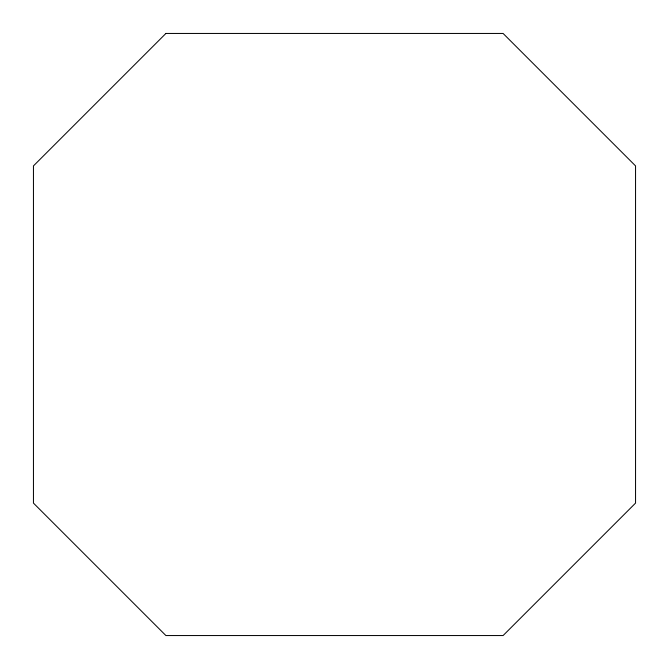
<?xml version="1.0" encoding="UTF-8"?>
<svg xmlns="http://www.w3.org/2000/svg" width="669" height="669" viewBox="0 0 669 669"><rect width="100%" height="100%" fill="white"/><g stroke="black" fill="none" stroke-linecap="round" stroke-linejoin="round"><path stroke-width="1" d="M165.904 33.45L33.45 165.904L33.45 503.105L165.904 635.55L503.105 635.55L635.55 503.096L635.55 165.895L503.096 33.45L165.895 33.45"/></g></svg>
